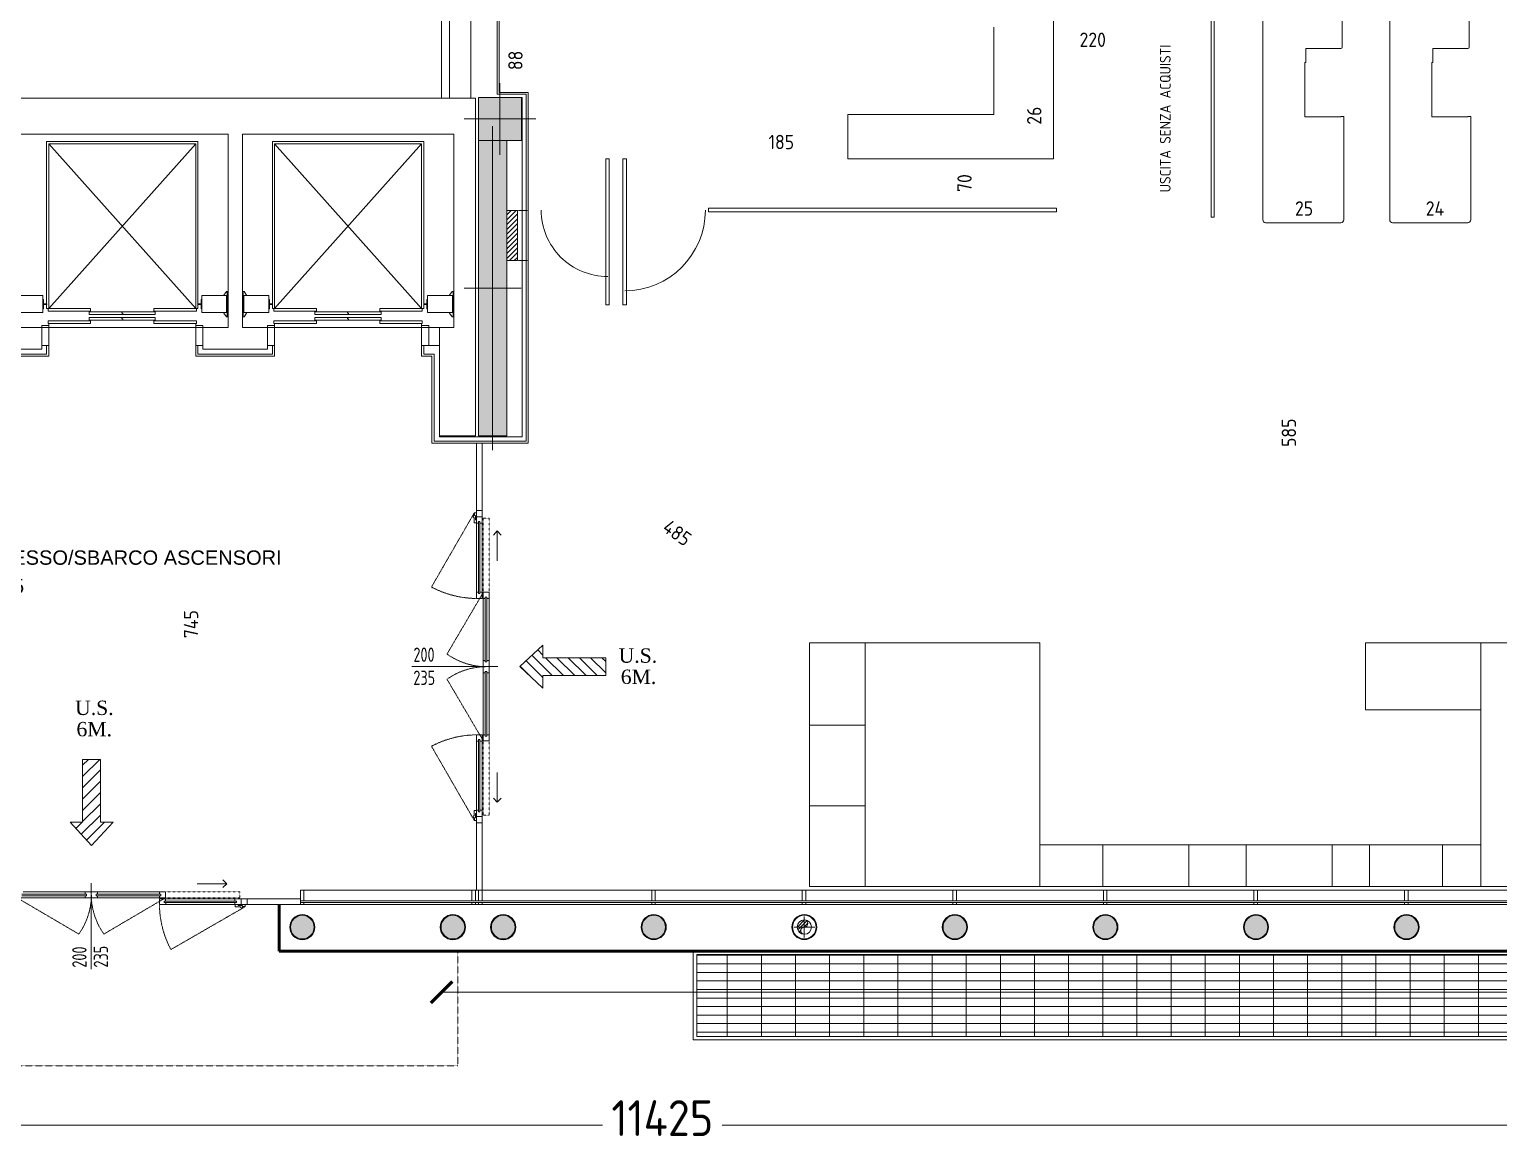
# Model space of a CAD drawing. Header units: millimetres. Extents: x 8265 to 78888, y 1905 to 34251.
# Drawn here: x 39532 to 41581, y 19102 to 20653 of the extents above; entities that cross this region are included whole.
import ezdxf
from ezdxf.enums import TextEntityAlignment as Align

# ---------------------------------------------------------------- set-up
doc = ezdxf.new("R2010")
doc.units = ezdxf.units.MM
for name, pattern in [('ACISOTGL', [3, 2, -1]), ('DOT', [0.175, 0.05, -0.125]), ('HIDDEN1', [0.1, 0.05, -0.05]), ('HIDDEN4', [0.125, 0.025, -0.1])]:
    doc.linetypes.add(name, pattern=pattern)
doc.layers.get('Defpoints').update_dxf_attribs({"lineweight": 0})
for name, color, linetype, lineweight in [('410_STRUTTURE_001-AM_0', 7, 'Continuous', 0), ('420_MURATURE_001-AM_0', 4, 'Continuous', 0), ('430_TAVOLATI_001-AM_0', 3, 'Continuous', 0), ('437_RIVESTIMENTI_001-AM_0', 13, 'Continuous', 0), ('439_TESTI_SERRAMENTI_001-AM_0', 11, 'Continuous', 0), ('440_ALTRI_ELEMENTI_001-AM_0', 31, 'Continuous', 50), ('440_SIMBOLI_001-AM_0', 31, 'Continuous', 0), ('441_SERRAMENTI_001-AM_0', 1, 'Continuous', 0), ('443_GRIGLIE_AERAZIONE_001-AM_0', 6, 'Continuous', 0), ('448_RAMPE_SCALE_ASCENS_001-AM_0', 216, 'Continuous', 0), ('461_LAYOUT_SCHEMATICO_001-AM_0', 11, 'Continuous', 0), ('461_SCHEMATICO_0', 11, 'Continuous', 0), ('464_LAY_OUT_TQ_001-AM_0', 2, 'Continuous', 0), ('471_TESTI_POLIGONI_001-AM_0', 221, 'Continuous', 0), ('480_CAMPITURE_SIMB_REI_001-AM_0', 30, 'Continuous', 0), ('495_IMPIANTI_001-AM_0', 6, 'Continuous', 0), ('AM_0', 7, 'Continuous', 50)]:
    doc.layers.add(name, color=color, linetype=linetype, lineweight=lineweight)
doc.styles.add('AREA', font='arial.ttf', dxfattribs={"height": 30})
doc.styles.add('ROMANTIC', font='romantic.ttf')
doc.styles.get("Standard").update_dxf_attribs({"font": 'isocp.shx'})
doc.dimstyles.new('quote al 100', dxfattribs={"dimscale": 100, "dimtxt": 0.2, "dimasz": 0.1, "dimexe": 0.1, "dimexo": 0.5, "dimgap": 0.1, "dimtad": 0, "dimdec": 0, "dimrnd": 0.5, "dimdsep": 46, "dimtxsty": 'Standard', "dimblk": 'ARCHTICK', "dimcen": 0.1, "dimse1": 1, "dimse2": 1, "dimclrd": 256, "dimclre": 256, "dimclrt": 256, "dimadec": 0, "dimazin": 2, "dimtp": 0.1, "dimtm": 0.1, "dimtfac": 0.71, "dimtdec": 0, "dimtmove": 1, "dimatfit": 1, "dimldrblk": 'DOT', "dimfxl": 1, "dimtzin": 0, "dimlwd": -1, "dimlwe": -1, "dimarcsym": 0})
doc.dimstyles.new('Quote Svl', dxfattribs={"dimscale": 100, "dimtxt": 0.2, "dimasz": 0.15, "dimexe": 0, "dimexo": 0.2, "dimgap": 0.1, "dimtad": 1, "dimdec": 0, "dimrnd": 5, "dimdsep": 46, "dimtxsty": 'Standard', "dimblk": 'ARCHTICK', "dimcen": 0.2, "dimse1": 1, "dimse2": 1, "dimsd1": 1, "dimsd2": 1, "dimclrd": 256, "dimclre": 256, "dimclrt": 256, "dimadec": 0, "dimazin": 2, "dimtp": 0.1, "dimtm": 0.1, "dimtfac": 0.71, "dimtdec": 0, "dimtmove": 0, "dimatfit": 3, "dimldrblk": 'ARCHTICK', "dimfxl": 0, "dimtzin": 0, "dimlwd": -1, "dimlwe": -1, "dimarcsym": 0})
doc.dimstyles.new('Quote Svl$0', dxfattribs={"dimscale": 100, "dimtxt": 0.2, "dimasz": 0.15, "dimexe": 0, "dimexo": 0.2, "dimgap": 0.1, "dimtad": 1, "dimdec": 0, "dimdsep": 46, "dimtxsty": 'Standard', "dimblk": 'ARCHTICK', "dimcen": 0.2, "dimse1": 1, "dimse2": 1, "dimsd1": 1, "dimsd2": 1, "dimclrd": 256, "dimclre": 256, "dimclrt": 256, "dimadec": 0, "dimazin": 2, "dimtp": 0.1, "dimtm": 0.1, "dimtfac": 0.71, "dimtdec": 0, "dimtmove": 0, "dimatfit": 3, "dimldrblk": 'ARCHTICK', "dimfxl": 1, "dimtzin": 0, "dimlwd": -1, "dimlwe": -1, "dimarcsym": 0})

# ---------------------------------------------------------------- blocks, each defined once
blk = doc.blocks.new('FRECCIA US ORIZZONTALE')
h = blk.add_hatch()
h.set_pattern_fill('ANSI31', color=256, scale=7, style=0)
h.set_pattern_definition([(45, (-5619.863, -3114.928), (-15.71545, 15.71545), [])])
h.paths.add_polyline_path([(0, 0), (-60, 65), (-25, 65), (-25, 240), (25, 240), (25, 65), (60, 65)])
blk.add_lwpolyline([(0, 0), (-60, 65), (-25, 65), (-25, 240), (25, 240), (25, 65), (60, 65)], close=True)
blk = doc.blocks.new('US')
at = {"rotation": 270}
blk.add_blockref('FRECCIA US ORIZZONTALE', (50, 0), dxfattribs=at)
blk = doc.blocks.new('_ArchTick')
at = {"layer": 'AM_0', "color": 0, "const_width": 0.15}
blk.add_lwpolyline([(-0.5, -0.5), (0.5, 0.5)], dxfattribs=at)
blk = doc.blocks.new('*D289')
at = {"layer": '464_LAY_OUT_TQ_001-AM_0', "transparency": 16777216}
for p, q in [((34671.3, 19124.8), (40330.9, 19124.8)), ((46095.6, 19124.8), (40498, 19124.8))]:
    blk.add_line(p, q, dxfattribs=at)
at = {"layer": 'Defpoints', "color": 0, "transparency": 16777216}
for p in [(34671.3, 19367.4, -17.9), (46095.6, 19367.4, -17.9), (34671.3, 19124.8)]:
    blk.add_point(p, dxfattribs=at)
at = {"layer": '464_LAY_OUT_TQ_001-AM_0', "transparency": 16777216, "xscale": 30, "yscale": 30, "zscale": 30, "rotation": 180}
blk.add_blockref('_ArchTick', (34671.3, 19124.8), dxfattribs=at)
at = {"layer": '464_LAY_OUT_TQ_001-AM_0', "transparency": 16777216, "xscale": 30, "yscale": 30, "zscale": 30}
blk.add_blockref('_ArchTick', (46095.6, 19124.8), dxfattribs=at)
at = {"layer": '464_LAY_OUT_TQ_001-AM_0', "transparency": 16777216, "insert": (40414.4, 19134.6), "char_height": 50, "attachment_point": 5}
blk.add_mtext('11425', dxfattribs=at)
blk = doc.blocks.new('_Dot')
at = {"color": 0, "linetype": 'ByBlock', "lineweight": -2}
blk.add_line((-0.5, 0), (-1, 0), dxfattribs=at)
at = {"color": 0, "linetype": 'ByBlock', "const_width": 0.5}
blk.add_lwpolyline([(-0.25, 0, 1), (0.25, 0, 1)], format="xyb", close=True, dxfattribs=at)
blk = doc.blocks.new('*D290')
at = {"layer": '464_LAY_OUT_TQ_001-AM_0', "transparency": 16777216}
for p, q in [((40106.6, 19310.2), (42330.2, 19310.2)), ((46095.6, 19310.2), (42478.9, 19310.2))]:
    blk.add_line(p, q, dxfattribs=at)
at = {"layer": 'Defpoints', "color": 0, "transparency": 16777216}
for p in [(40106.6, 19367.4, -17.9), (46095.6, 19367.4, -17.9), (40106.6, 19310.2)]:
    blk.add_point(p, dxfattribs=at)
at = {"layer": '464_LAY_OUT_TQ_001-AM_0', "transparency": 16777216, "xscale": 30, "yscale": 30, "zscale": 30, "rotation": 180}
blk.add_blockref('_ArchTick', (40106.6, 19310.2), dxfattribs=at)
at = {"layer": '464_LAY_OUT_TQ_001-AM_0', "transparency": 16777216, "xscale": 30, "yscale": 30, "zscale": 30}
blk.add_blockref('_ArchTick', (46095.6, 19310.2), dxfattribs=at)
at = {"layer": '464_LAY_OUT_TQ_001-AM_0', "transparency": 16777216, "insert": (42404.5, 19310.2), "char_height": 50, "attachment_point": 5}
blk.add_mtext('5989', dxfattribs=at)
blk = doc.blocks.new('*D228')
at = {"layer": 'Defpoints', "color": 0, "transparency": 16777216}
for p in [(39763.6, 20197, 3.1), (39777, 20197), (39721.5, 19450, -17.9)]:
    blk.add_point(p, dxfattribs=at)
at = {"layer": '464_LAY_OUT_TQ_001-AM_0', "transparency": 16777216, "insert": (39757, 19823.5), "char_height": 20, "attachment_point": 5, "rotation": 90}
blk.add_mtext('745', dxfattribs=at)
blk = doc.blocks.new('SUP-LOC')
at = {"style": 'AREA'}
blk.add_text('mq', height=20, dxfattribs=at).set_placement((7.7, -17.4))
for tag, p in [('NAME_LOC', (7.7, 22.3)), ('AREA_AREA', (62.9, -17.4))]:
    blk.add_attdef(tag, p, '', height=20, dxfattribs=at)
blk = doc.blocks.new('*D236')
at = {"layer": 'Defpoints', "color": 0, "transparency": 16777216}
for p in [(40227.3, 20076.1), (40619.5, 19793.2), (40619.5, 19793.1)]:
    blk.add_point(p, dxfattribs=at)
at = {"layer": '464_LAY_OUT_TQ_001-AM_0', "transparency": 16777216, "insert": (40435.1, 19950.8), "char_height": 20, "attachment_point": 5, "rotation": 324.1919}
blk.add_mtext('485', dxfattribs=at)
blk = doc.blocks.new('*D301')
at = {"layer": 'Defpoints', "color": 0, "transparency": 16777216}
for p in [(40891.9, 20473.4, -3.1), (40855.9, 20403.8), (40891.9, 20403.8, -3.1)]:
    blk.add_point(p, dxfattribs=at)
at = {"layer": '464_LAY_OUT_TQ_001-AM_0', "transparency": 16777216, "insert": (40835.9, 20438.6), "char_height": 20, "attachment_point": 5, "rotation": 90}
blk.add_mtext('70', dxfattribs=at)
blk = doc.blocks.new('*D307')
at = {"layer": 'Defpoints', "color": 0, "transparency": 16777216}
for p in [(41180, 20618.5), (40959.8, 20609.7), (41180, 20609.8)]:
    blk.add_point(p, dxfattribs=at)
at = {"layer": '464_LAY_OUT_TQ_001-AM_0', "transparency": 16777216, "insert": (41014.7, 20638.5), "char_height": 20, "attachment_point": 5}
blk.add_mtext('220', dxfattribs=at)
blk = doc.blocks.new('*D308')
at = {"layer": 'Defpoints', "color": 0, "transparency": 16777216}
for p in [(40487.7, 20477.5), (40487.7, 20475.9), (40673.1, 20478)]:
    blk.add_point(p, dxfattribs=at)
at = {"layer": '464_LAY_OUT_TQ_001-AM_0', "transparency": 16777216, "insert": (40580.4, 20495.9), "char_height": 20, "attachment_point": 5}
blk.add_mtext('185', dxfattribs=at)
blk = doc.blocks.new('*D317')
at = {"layer": 'Defpoints', "color": 0, "transparency": 16777216}
for p in [(40229.1, 20653, 0.3), (40230.1, 20652.9), (40227.9, 20565, 3.1)]:
    blk.add_point(p, dxfattribs=at)
at = {"layer": '464_LAY_OUT_TQ_001-AM_0', "transparency": 16777216, "insert": (40209.5, 20609.7), "char_height": 20, "attachment_point": 5, "rotation": 89.2054}
blk.add_mtext('88', dxfattribs=at)
blk = doc.blocks.new('casse schematico')
at = {"layer": '461_LAYOUT_SCHEMATICO_001-AM_0'}
for p, q in [((-7.5, 53, -35.9), (-7.5, -52, -12)), ((405.5, 1, -12), (405.5, 53, -35.9)), ((140, -1.7), (140, -52)), ((140, -1.7), (140.1, -1.7)), ((140.1, -1.7), (140.1, -1.8)), ((140.1, -1.8), (169.3, -1.8)), ((169.3, -1.7), (169.4, -1.7)), ((169.3, -1.7), (169.3, -1.8)), ((215.8, -1.8), (169.5, -1.8)), ((215.8, -1.8), (215.8, -2.4)), ((217.9, -3), (216.4, -3)), ((235.5, -3), (218, -3)), ((235.5, -51.8, -24), (235.5, -3)), ((293.7, -51.8, -24), (293.7, -3, 0)), ((401.5, -3, -12), (293.7, -3, 0)), ((-3.5, -56, -12), (140, -56)), ((140, -52), (140.1, -52)), ((140, -56), (140.1, -56)), ((140.7, -52.6), (140.7, -55.4)), ((291.7, -53.8, -24), (237.5, -53.8, -24))]:
    blk.add_line(p, q, dxfattribs=at)
at = {"layer": '461_LAYOUT_SCHEMATICO_001-AM_0', "elevation": -24}
blk.add_lwpolyline([(401.5, 57), (-3.5, 57, 0.414213), (-7.5, 53)], format="xyb", dxfattribs=at)
at = {"layer": '461_LAYOUT_SCHEMATICO_001-AM_0'}
for centre, radius, start, end in [((401.5, 53, -35.9), 4, 0.0001, 90), ((401.5, 1, -12), 4, 270.0001, 0), ((216.4, -2.4), 0.6, 180, 270), ((-3.5, -52, -12), 4, 180, 269.9999), ((140.1, -52.6), 0.6, 0, 90), ((140.1, -55.4), 0.6, 270, 0), ((237.5, -51.8, -24), 2, 180, 270), ((291.7, -51.8, -24), 2, 270, 360)]:
    blk.add_arc(centre, radius, start, end, dxfattribs=at)
blk = doc.blocks.new('*D223')
at = {"layer": 'Defpoints', "color": 0, "transparency": 16777216}
for p in [(41308.3, 20383.4), (41308.3, 19797.4), (41308.3, 19797.4)]:
    blk.add_point(p, dxfattribs=at)
at = {"layer": '464_LAY_OUT_TQ_001-AM_0', "transparency": 16777216, "insert": (41288.3, 20090.4), "char_height": 20, "attachment_point": 5, "rotation": 90}
blk.add_mtext('585', dxfattribs=at)

msp = doc.modelspace()

# ---------------------------------------------------------------- hatches: boundary and pattern name
at = {"layer": '410_STRUTTURE_001-AM_0'}
h = msp.add_hatch(color=256, dxfattribs=at)
h.paths.add_polyline_path([(40187.9, 20558), (40157.9, 20558), (40157.9, 20528), (40187.9, 20528)])
h.paths.add_polyline_path([(40217.8, 20558), (40187.9, 20558), (40187.9, 20528), (40217.8, 20528)])
h.paths.add_polyline_path([(40217.8, 20528), (40187.9, 20528), (40187.9, 20498), (40217.8, 20498)])
h.paths.add_polyline_path([(40187.9, 20528), (40157.9, 20528), (40157.9, 20498), (40187.9, 20498)])
h = msp.add_hatch(color=256, dxfattribs=at)
h.paths.add_polyline_path([(40177.6, 20498), (40157.9, 20498), (40157.9, 20292), (40177.6, 20292)])
h.paths.add_polyline_path([(40197.3, 20498), (40177.6, 20498), (40177.6, 20292), (40197.3, 20292)])
h.paths.add_polyline_path([(40197.3, 20292), (40177.6, 20292), (40177.6, 20086), (40197.3, 20086)])
h.paths.add_polyline_path([(40177.6, 20292), (40157.9, 20292), (40157.9, 20086), (40177.6, 20086)])
h = msp.add_hatch(color=256, dxfattribs=at)
edge = h.paths.add_edge_path()
edge.add_arc((39912.2, 19400.9), 16.5, 0, 360)
h = msp.add_hatch(color=256, dxfattribs=at)
edge = h.paths.add_edge_path()
edge.add_arc((40122.2, 19400.9), 16.5, 0, 360)
h = msp.add_hatch(color=256, dxfattribs=at)
edge = h.paths.add_edge_path()
edge.add_arc((40192.4, 19400.9), 16.5, 0, 360)
h = msp.add_hatch(color=256, dxfattribs=at)
edge = h.paths.add_edge_path()
edge.add_arc((40402.4, 19401), 16.5, 0, 360)
h = msp.add_hatch(color=256, dxfattribs=at)
edge = h.paths.add_edge_path()
edge.add_arc((40822.4, 19401), 16.5, 0, 360)
h = msp.add_hatch(color=256, dxfattribs=at)
edge = h.paths.add_edge_path()
edge.add_arc((41032.4, 19401), 16.5, 0, 360)
h = msp.add_hatch(color=256, dxfattribs=at)
edge = h.paths.add_edge_path()
edge.add_arc((41242.4, 19401), 16.5, 0, 360)
h = msp.add_hatch(color=256, dxfattribs=at)
edge = h.paths.add_edge_path()
edge.add_arc((41452.4, 19401), 16.5, 0, 360)
at = {"layer": '443_GRIGLIE_AERAZIONE_001-AM_0'}
h = msp.add_hatch(dxfattribs=at)
h.set_pattern_fill('GRATE', color=253, scale=15, style=0)
h.set_pattern_definition([(0, (35456.603, 18313.833), (0, 11.90625), []), (90, (35456.603, 18313.833), (-47.625, 3e-15), [])])
h.paths.add_polyline_path([(42052.3, 19362.6), (40462.3, 19362.6), (40462.3, 19248.6), (42052.3, 19248.6)])
at = {"layer": '495_IMPIANTI_001-AM_0'}
h = msp.add_hatch(dxfattribs=at)
h.set_pattern_fill('ANSI31', color=256, scale=1.5, style=0)
h.set_pattern_definition([(45, (35456.6025, 18313.8335), (-3.367596, 3.367596), [])])
h.paths.add_polyline_path([(40212.3, 20400.5), (40197.3, 20400.5), (40197.4, 20330.5), (40212.3, 20330.5)])
h = msp.add_hatch(dxfattribs=at)
h.set_pattern_fill('ANSI31', color=256, style=0)
h.set_pattern_definition([(45, (35456.6025, 18313.8335), (-2.245064, 2.245064), [])])
h.paths.add_polyline_path([(40612.4, 19411, 0.414214), (40602.4, 19401), (40612.4, 19401)])
h.paths.add_polyline_path([(40612.4, 19411), (40612.4, 19401, 1)])
h.paths.add_polyline_path([(40612.4, 19401), (40602.4, 19401, 0.414214), (40612.4, 19391, -1)])

# ---------------------------------------------------------------- linework, layer by layer
at = {"layer": '410_STRUTTURE_001-AM_0'}
for p, q in [((40187.9, 20578), (40187.9, 20478)), ((40137.9, 20528), (40237.8, 20528)), ((40177.6, 20518), (40177.6, 20066)), ((40137.9, 20292), (40217.3, 20292))]:
    msp.add_line(p, q, dxfattribs=at)
for points in [[(40157.9, 20498), (40157.9, 20558), (40217.8, 20558), (40217.8, 20498)], [(40197.3, 20086), (40197.3, 20498), (40157.9, 20498), (40157.9, 20086)]]:
    msp.add_lwpolyline(points, close=True, dxfattribs=at)
for centre in [(39912.2, 19400.9, 3.1), (40122.2, 19400.9, 3.1), (40192.4, 19400.9, 3.1), (40402.4, 19401, 3.1), (40612.4, 19401, 3.1), (40822.4, 19401, 3.1), (41032.4, 19401, 3.1), (41242.4, 19401, 3.1), (41452.4, 19401, 3.1)]:
    msp.add_circle(centre, 16.5, dxfattribs=at)
at = {"layer": '420_MURATURE_001-AM_0'}
for p, q in [((40117.5, 20716.8), (40117.5, 20557)), ((40147.5, 20557), (40147.5, 20716.8))]:
    msp.add_line(p, q, dxfattribs=at)
for points in [[(39168.6, 20557), (40154, 20557), (40154, 20086), (40103.5, 20086), (40103.5, 20237), (40123.6, 20237), (40123.6, 20507), (39828.7, 20507), (39828.7, 20237), (39863.6, 20237), (39863.6, 20207.1), (39773.4, 20207.1), (39773.4, 20237), (39808.6, 20237), (39808.6, 20507), (39513.7, 20507)], [(39513.7, 20237), (39548.7, 20237), (39548.7, 20207.1), (39458.6, 20207.1)]]:
    msp.add_lwpolyline(points, dxfattribs=at)
at = {"layer": '430_TAVOLATI_001-AM_0'}
msp.add_line((40106.6, 20557), (40106.6, 21985.6), dxfattribs=at)
msp.add_lwpolyline([(40103.5, 20237), (40088.5, 20237), (40088.6, 20212), (40103.5, 20212)], dxfattribs=at)
at = {"layer": '437_RIVESTIMENTI_001-AM_0'}
for p, q in [((40184, 20562.5), (40184, 20782.8)), ((40187, 20565), (40187, 20785.8)), ((40184, 20562.5), (40224.3, 20562.5)), ((40184, 20562.5), (40224.3, 20562.5)), ((40227.3, 20565), (40187, 20565)), ((40227.3, 20565), (40187, 20565)), ((40218.8, 20558), (40217.8, 20558)), ((40218.8, 20558), (40217.8, 20558)), ((40218.8, 20084.6), (40218.8, 20558)), ((40224.3, 20562.5), (40224.3, 20078.6)), ((40227.3, 20076.1), (40227.3, 20565)), ((39555.6, 20212.1), (39555.6, 20200)), ((39555.6, 20212.1), (39558.6, 20212.1)), ((39558.6, 20212.1), (39558.6, 20197)), ((39763.6, 20197), (39763.6, 20212)), ((39763.6, 20212), (39766.6, 20212)), ((39766.6, 20200), (39766.6, 20212)), ((39870.6, 20212.1), (39870.6, 20200)), ((39870.6, 20212.1), (39873.6, 20212.1)), ((39873.6, 20212.1), (39873.6, 20197)), ((40081.6, 20212), (40078.6, 20212)), ((40078.6, 20212), (40078.6, 20197)), ((40081.6, 20200), (40081.6, 20212)), ((39558.6, 20197), (39448.7, 20197)), ((39555.6, 20200), (39451.7, 20200)), ((39873.6, 20197), (39763.6, 20197)), ((39870.6, 20200), (39766.6, 20200)), ((40078.6, 20197), (40093, 20197)), ((40096, 20200), (40081.6, 20200)), ((40093, 20197), (40093, 20076.1)), ((40096, 20078.6), (40096, 20200)), ((40103.5, 20086), (40103.5, 20084.6)), ((40103.5, 20084.6), (40218.8, 20084.6)), ((40093, 20076.1), (40227.3, 20076.1)), ((40224.3, 20078.6), (40096, 20078.6))]:
    msp.add_line(p, q, dxfattribs=at)
for centre in [(39912.2, 19400.9, 3.1), (40122.2, 19400.9, 3.1), (40192.4, 19400.9, 3.1), (40402.4, 19401, 3.1), (40612.4, 19401, 3.1), (40822.4, 19401, 3.1), (41032.4, 19401, 3.1), (41242.4, 19401, 3.1), (41452.4, 19401, 3.1)]:
    msp.add_circle(centre, 17.5, dxfattribs=at)
at = {"layer": '440_ALTRI_ELEMENTI_001-AM_0'}
for p, q in [((39880.1, 19367.4), (39880.1, 19432.3)), ((45054.1, 19367.4), (39880.1, 19367.4))]:
    msp.add_line(p, q, dxfattribs=at)
at = {"layer": '440_SIMBOLI_001-AM_0', "linetype": 'ACISOTGL', "ltscale": 0.15}
msp.add_lwpolyline([(40129.2, 19367.4), (40129.2, 19207.6), (34470.9, 19207.6), (34470.9, 22308.7), (34723.7, 22308.7)], dxfattribs=at)
at = {"layer": '441_SERRAMENTI_001-AM_0'}
for p, q in [((40155.1, 20076.1), (40155.1, 19859.3)), ((40163.1, 20076.1), (40163.2, 19965)), ((40155.1, 19981.8), (40163.2, 19981.8)), ((40152.2, 19975.5), (40152.1, 19975.4)), ((40152.1, 19964.7), (40152.1, 19971.4)), ((40152.1, 19964.7), (40155, 19964.7)), ((40152.2, 19978.9), (40152.6, 19978.9)), ((40152.2, 19975.7), (40152.2, 19978.9)), ((40152.2, 19975.7), (40152.2, 19975.5)), ((40155, 19978.9), (40152.6, 19978.9)), ((40153.8, 19973.7), (40153.8, 19969.7)), ((40154.5, 19974.6), (40155, 19974.6)), ((40154.5, 19969), (40155, 19969)), ((40163.2, 19973.1), (40155.1, 19973.1)), ((40155.1, 19964.5), (40158, 19964.5)), ((40158, 19966.5), (40157.9, 19866)), ((40160, 19966.5), (40158, 19966.5)), ((40160, 19966.5), (40160, 19866)), ((40160, 19964.5), (40163.2, 19964.5)), ((40163.2, 19972.5), (40163.2, 19859.3)), ((40163.2, 19964.5), (40163.2, 19967.2)), ((40184.2, 19953.4), (40178.9, 19947.5)), ((40184.2, 19911.9), (40184.2, 19953.4)), ((40184.2, 19953.4), (40189.6, 19947.5)), ((40155.1, 19868), (40157.9, 19868)), ((40163.2, 19859.3), (40155.1, 19859.3)), ((40160, 19866), (40157.9, 19866)), ((40160, 19867.9), (40163.2, 19867.9)), ((40164.7, 19867.9), (40164.7, 19660.7)), ((40164.7, 19867.9), (40172.7, 19867.9)), ((40164.7, 19859.2), (40167.5, 19859.2)), ((40167.5, 19861.3), (40167.5, 19770.8)), ((40169.5, 19861.3), (40167.5, 19861.3)), ((40169.5, 19861.3), (40169.5, 19770.8)), ((40169.5, 19859.2), (40172.7, 19859.2)), ((40172.7, 19859.2), (40172.7, 19867.9)), ((40172.7, 19859.2), (40172.7, 19665.6)), ((40184.8, 19764.2), (40064.9, 19764.2)), ((40164.7, 19772.9), (40164.7, 19770.2)), ((40164.7, 19772.8), (40167.5, 19772.8)), ((40172.7, 19764.2), (40164.7, 19764.2)), ((40164.7, 19755.6), (40164.7, 19758.3)), ((40164.7, 19755.5), (40167.5, 19755.5)), ((40169.5, 19770.8), (40167.5, 19770.8)), ((40169.5, 19757.5), (40167.5, 19757.5)), ((40167.5, 19757.5), (40167.5, 19667.2)), ((40169.5, 19772.8), (40172.7, 19772.8)), ((40169.5, 19757.5), (40169.5, 19667.2)), ((40169.5, 19755.5), (40172.7, 19755.5)), ((40172.7, 19772.8), (40172.7, 19770.1)), ((40172.7, 19755.5), (40172.7, 19758.2)), ((40155.1, 19452.3), (40155.1, 19669.1)), ((40163.2, 19669.1), (40155.1, 19669.1)), ((40155.1, 19660.4), (40157.9, 19660.4)), ((40158, 19561.9), (40157.9, 19662.4)), ((40160, 19662.4), (40157.9, 19662.4)), ((40160, 19561.9), (40160, 19662.4)), ((40160, 19660.5), (40163.2, 19660.5)), ((40163.2, 19564), (40163.2, 19669.1)), ((40164.7, 19669.2), (40167.5, 19669.2)), ((40164.7, 19660.7), (40172.7, 19660.7)), ((40169.5, 19667.2), (40167.5, 19667.2)), ((40169.5, 19669.2), (40172.7, 19669.2)), ((40172.7, 19669.2), (40172.7, 19660.7)), ((40184.2, 19616.5), (40184.2, 19575.1)), ((40184.2, 19575.1), (40178.9, 19580.9)), ((40184.2, 19575.1), (40189.6, 19580.9)), ((40152.1, 19563.7), (40155, 19563.7)), ((40152.1, 19563.7), (40152.1, 19557)), ((40152.2, 19552.9), (40152.1, 19553)), ((40152.2, 19552.8), (40152.2, 19552.9)), ((40152.2, 19552.8), (40152.2, 19549.5)), ((40153.8, 19554.7), (40153.8, 19558.7)), ((40154.5, 19559.4), (40155, 19559.4)), ((40154.5, 19553.8), (40155, 19553.8)), ((40155.1, 19564), (40158, 19564)), ((40163.2, 19555.3), (40155.1, 19555.3)), ((40160, 19561.9), (40158, 19561.9)), ((40160, 19564), (40163.2, 19564)), ((40163.1, 19452.3), (40163.2, 19563.4)), ((40163.2, 19564), (40163.2, 19561.2)), ((40152.2, 19549.5), (40152.6, 19549.5)), ((40155, 19549.5), (40152.6, 19549.5)), ((40155.1, 19546.6), (40163.2, 19546.6)), ((39522.9, 19450), (39716.6, 19450)), ((39609.3, 19450), (39612.1, 19450)), ((39609.3, 19446.8), (39609.3, 19450)), ((39617.9, 19462.1), (39617.9, 19342.1)), ((39617.9, 19450), (39617.9, 19441.9)), ((39626.7, 19450), (39623.9, 19450)), ((39626.7, 19446.8), (39626.7, 19450)), ((39712.9, 19450), (39721.5, 19450)), ((39712.9, 19446.8), (39712.9, 19450)), ((39721.5, 19441.9), (39721.5, 19450)), ((39765.6, 19461.5), (39807.1, 19461.5)), ((39807.1, 19461.5), (39801.2, 19466.8)), ((39807.1, 19461.5), (39801.2, 19456.1)), ((39514.2, 19441.9), (39721.5, 19441.9)), ((39520.9, 19446.8), (39611.4, 19446.8)), ((39520.9, 19444.8), (39611.4, 19444.8)), ((39609.2, 19441.9), (39612, 19441.9)), ((39609.3, 19441.9), (39609.3, 19444.8)), ((39611.4, 19446.8), (39611.4, 19444.8)), ((39626.6, 19441.9), (39623.8, 19441.9)), ((39624.6, 19446.8), (39624.6, 19444.8)), ((39624.6, 19446.8), (39714.9, 19446.8)), ((39624.6, 19444.8), (39714.9, 19444.8)), ((39626.7, 19441.9), (39626.7, 19444.8)), ((39712.9, 19441.9), (39712.9, 19444.8)), ((39818.2, 19440.4), (39713, 19440.4)), ((39713, 19440.4), (39713, 19432.3)), ((39909.5, 19432.3), (39713, 19432.4)), ((39714.9, 19446.8), (39714.9, 19444.8)), ((39820.2, 19437.2), (39719.7, 19437.2)), ((39719.7, 19437.2), (39719.7, 19435.2)), ((39820.2, 19435.2), (39719.7, 19435.2)), ((39721.6, 19437.2), (39721.6, 19440.4)), ((39721.7, 19432.3), (39721.7, 19435.2)), ((39818.2, 19440.4), (39820.9, 19440.4)), ((39818.2, 19437.2), (39818.2, 19440.4)), ((39818.2, 19432.3), (39818.2, 19435.2)), ((39818.4, 19429.3), (39818.4, 19432.3)), ((39818.4, 19429.3), (39825.1, 19429.3)), ((39909.5, 19440.4), (39818.8, 19440.4)), ((39820.2, 19437.2), (39820.2, 19435.2)), ((39822.7, 19431.8), (39822.7, 19432.3)), ((39827.4, 19431), (39823.4, 19431)), ((39826.9, 19440.4), (39826.9, 19432.3)), ((39828.4, 19431.8), (39828.4, 19432.3)), ((39829.2, 19429.5), (39829.1, 19429.3)), ((39829.4, 19429.5), (39829.2, 19429.5)), ((39829.4, 19429.5), (39832.6, 19429.5)), ((39832.6, 19432.3), (39832.6, 19429.9)), ((39832.6, 19429.5), (39832.6, 19429.9)), ((39835.5, 19432.3), (39835.5, 19440.4)), ((39909.5, 19440.4), (39909.5, 19432.3)), ((39914.5, 19437.4), (44142.2, 19437.5)), ((39914.5, 19435.4), (44142.2, 19435.5))]:
    msp.add_line(p, q, dxfattribs=at)
at = {"layer": '441_SERRAMENTI_001-AM_0', "linetype": 'HIDDEN4'}
for p, q in [((40152.2, 19978.9), (40092.4, 19875.3)), ((40164.7, 19867.9), (40114, 19781.7)), ((40164.7, 19660.7), (40114, 19746.7)), ((40152.2, 19549.5), (40092.4, 19653.2)), ((39514.2, 19441.9), (39600.4, 19391.3)), ((39721.5, 19441.9), (39635.5, 19391.3)), ((39832.6, 19429.5), (39729, 19369.7))]:
    msp.add_line(p, q, dxfattribs=at)
at = {"layer": '441_SERRAMENTI_001-AM_0', "linetype": 'DOT'}
for p, q in [((40164.7, 19867.7), (40164.7, 19971.1)), ((40172.7, 19971.1), (40164.7, 19971.1)), ((40172.7, 19867.7), (40172.7, 19971.1)), ((40164.7, 19660.7), (40164.7, 19557.2)), ((40172.7, 19660.7), (40172.7, 19557.2)), ((40172.7, 19557.2), (40164.7, 19557.2)), ((39721.5, 19450), (39825, 19450)), ((39825, 19450), (39825, 19441.9)), ((39721.5, 19441.9), (39825, 19441.9))]:
    msp.add_line(p, q, dxfattribs=at)
at = {"layer": '441_SERRAMENTI_001-AM_0', "linetype": 'Continuous'}
for p, q in [((44142.2, 19452.4), (39909.5, 19452.3)), ((44141.8, 19432.4), (39912, 19432.3))]:
    msp.add_line(p, q, dxfattribs=at)
at = {"layer": '441_SERRAMENTI_001-AM_0'}
for points in [[(39909.5, 19437.4), (39909.5, 19452.3), (39914.5, 19452.3), (39914.5, 19437.4)], [(40399.6, 19437.4), (40399.6, 19452.3), (40404.6, 19452.3), (40404.6, 19437.4)], [(40609.6, 19437.4), (40609.6, 19452.4), (40614.6, 19452.4), (40614.6, 19437.4)], [(40819.6, 19437.4), (40819.6, 19452.4), (40824.6, 19452.4), (40824.6, 19437.4)], [(41029.6, 19437.4), (41029.6, 19452.4), (41034.6, 19452.4), (41034.6, 19437.4)], [(41239.6, 19437.4), (41239.6, 19452.4), (41244.6, 19452.4), (41244.6, 19437.4)], [(41449.6, 19437.4), (41449.6, 19452.4), (41454.6, 19452.4), (41454.6, 19437.4)], [(39909.5, 19435.4), (39909.5, 19432.3), (39914.5, 19432.3), (39914.5, 19435.4)], [(40399.6, 19435.4), (40399.6, 19432.3), (40404.6, 19432.3), (40404.6, 19435.4)], [(40609.6, 19435.4), (40609.6, 19432.4), (40614.6, 19432.4), (40614.6, 19435.4)], [(40819.6, 19435.4), (40819.6, 19432.4), (40824.6, 19432.4), (40824.6, 19435.4)], [(41029.6, 19435.4), (41029.6, 19432.4), (41034.6, 19432.4), (41034.6, 19435.4)], [(41239.6, 19435.4), (41239.6, 19432.4), (41244.6, 19432.4), (41244.6, 19435.4)], [(41449.6, 19435.4), (41449.6, 19432.4), (41454.6, 19432.4), (41454.6, 19435.4)]]:
    msp.add_lwpolyline(points, close=True, dxfattribs=at)
at = {"layer": '441_SERRAMENTI_001-AM_0', "linetype": 'Continuous'}
for points in [[(40148.7, 19437.4), (40148.7, 19452.3), (40153.7, 19452.3), (40153.7, 19437.4)], [(40158.1, 19437.4), (40158.1, 19452.3), (40163.1, 19452.3), (40163.1, 19437.4)], [(40148.7, 19435.4), (40148.7, 19432.4), (40153.7, 19432.4), (40153.7, 19435.4)], [(40158.1, 19435.4), (40158.1, 19432.4), (40163.1, 19432.4), (40163.1, 19435.4)]]:
    msp.add_lwpolyline(points, close=True, dxfattribs=at)
at = {"layer": '441_SERRAMENTI_001-AM_0'}
for centre, radius, start, end in [((40152.1, 19973.7, -17.9), 1.69, 113.4364, 226.8728), ((40152.1, 19973.7, -17.9), 1.69, 226.8727, 252.3607), ((40152.1, 19973.7, -17.9), 1.69, 226.8727, 252.3607), ((40152.1, 19973.7, -17.9), 1.69, 360, 113.4364), ((40151.3, 19971.4, -17.9), 0.734, 359.9989, 72.3607), ((40151.3, 19971.4, -17.9), 0.734, 359.9989, 72.3607), ((40154.5, 19973.9, -17.9), 0.734, 90, 180), ((40154.5, 19969.7, -17.9), 0.734, 180, 270), ((40152.1, 19554.7, -17.9), 1.69, 133.1272, 246.5636), ((40152.1, 19554.7, -17.9), 1.69, 107.6393, 133.1273), ((40152.1, 19554.7, -17.9), 1.69, 107.6393, 133.1273), ((40152.1, 19554.7, -17.9), 1.69, 246.5636, 0), ((40151.3, 19557, -17.9), 0.734, 287.6393, 0.0011), ((40151.3, 19557, -17.9), 0.734, 287.6393, 0.0011), ((40154.5, 19558.7, -17.9), 0.734, 90, 180), ((40154.5, 19554.5, -17.9), 0.734, 180, 270), ((39823.4, 19431.8, -17.9), 0.734, 180, 270), ((39825.1, 19428.6, -17.9), 0.734, 17.6393, 90.0011), ((39825.1, 19428.6, -17.9), 0.734, 17.6393, 90.0011), ((39827.4, 19429.3, -17.9), 1.69, 197.6393, 223.1273), ((39827.4, 19429.3, -17.9), 1.69, 197.6393, 223.1273), ((39827.4, 19429.3, -17.9), 1.69, 223.1272, 336.5636), ((39827.4, 19429.3, -17.9), 1.69, 336.5636, 90), ((39827.6, 19431.8, -17.9), 0.734, 270, 0)]:
    msp.add_arc(centre, radius, start, end, dxfattribs=at)
at = {"layer": '441_SERRAMENTI_001-AM_0', "linetype": 'HIDDEN4'}
for centre, radius, start, end in [((40156.2, 19995, -17.9), 135.7, 241.9468, 269.5256), ((40169, 19858.9, -17.9), 94.7, 234.5401, 270), ((40169, 19669.5, -17.9), 94.7, 90, 125.4599), ((40156.2, 19533.4, -17.9), 135.7, 90.4744, 118.0532), ((39523.3, 19446.2, -17.9), 94.7, 324.5401, 0), ((39712.6, 19446.2, -17.9), 94.7, 180, 215.4599), ((39848.7, 19433.5, -17.9), 135.7, 180.4744, 208.0532)]:
    msp.add_arc(centre, radius, start, end, dxfattribs=at)
at = {"layer": '443_GRIGLIE_AERAZIONE_001-AM_0'}
for points in [[(40457.3, 19367.6), (42057.3, 19367.6), (42057.3, 19243.6), (40457.3, 19243.6)], [(40462.3, 19362.6), (42052.3, 19362.6), (42052.3, 19248.6), (40462.3, 19248.6)]]:
    msp.add_lwpolyline(points, close=True, dxfattribs=at)
at = {"layer": '448_RAMPE_SCALE_ASCENS_001-AM_0', "ltscale": 0.2}
for p, q in [((39763.5, 20263.8), (39558.6, 20493.4)), ((39558.6, 20263.9), (39763.5, 20493.4)), ((40078.5, 20263.8), (39873.6, 20493.4)), ((39873.6, 20263.9), (40078.5, 20493.4)), ((39807.6, 20287.3), (39807.6, 20252.3)), ((39829.7, 20287.3), (39829.7, 20252.3)), ((40122.6, 20287.3), (40122.6, 20252.3)), ((39773.6, 20237), (39548.6, 20237)), ((39558.6, 20237.1), (39558.6, 20212.1)), ((39763.6, 20237.1), (39763.6, 20212)), ((40088.5, 20237), (39863.6, 20237)), ((39873.6, 20237.1), (39873.6, 20212.1)), ((40078.6, 20237.1), (40078.6, 20212)), ((39555.6, 20212.1), (39548.6, 20212.1)), ((39773.4, 20212), (39763.6, 20212)), ((39870.6, 20212.1), (39863.6, 20212.1)), ((40088.6, 20212), (40078.6, 20212))]:
    msp.add_line(p, q, dxfattribs=at)
for points in [[(39555.5, 20263.9), (39555.5, 20496.5), (39766.6, 20496.5), (39766.6, 20263.8), (39763.5, 20263.8), (39763.5, 20493.4), (39558.6, 20493.4), (39558.6, 20263.9)], [(39870.5, 20263.9), (39870.5, 20496.5), (40081.6, 20496.5), (40081.6, 20263.8), (40078.5, 20263.8), (40078.5, 20493.4), (39873.6, 20493.4), (39873.6, 20263.9)], [(39515.7, 20281.6), (39515.7, 20258), (39550.4, 20258), (39550.4, 20281.6)], [(39806.7, 20281.6), (39806.7, 20258), (39772, 20258), (39772, 20281.6)], [(39830.6, 20281.6), (39830.6, 20258), (39865.3, 20258), (39865.3, 20281.6)], [(40121.7, 20281.6), (40121.7, 20258), (40087, 20258), (40087, 20281.6)], [(39616.9, 20259.9), (39557.6, 20259.9), (39557.6, 20263.9), (39616.9, 20263.9)], [(39707.2, 20255.2), (39614.9, 20255.2), (39614.9, 20259.2), (39707.2, 20259.2)], [(39707.2, 20251.3), (39614.9, 20251.3), (39614.9, 20247.3), (39707.2, 20247.3)], [(39705.2, 20259.9), (39764.6, 20259.9), (39764.6, 20263.9), (39705.2, 20263.9)], [(39931.9, 20259.9), (39872.6, 20259.9), (39872.6, 20263.9), (39931.9, 20263.9)], [(40022.2, 20255.2), (39929.9, 20255.2), (39929.9, 20259.2), (40022.2, 20259.2)], [(40022.2, 20251.3), (39929.9, 20251.3), (39929.9, 20247.3), (40022.2, 20247.3)], [(40020.2, 20259.9), (40079.5, 20259.9), (40079.5, 20263.9), (40020.2, 20263.9)], [(39616.9, 20246.6), (39557.6, 20246.6), (39557.6, 20242.6), (39616.9, 20242.6)], [(39705.2, 20246.6), (39764.6, 20246.6), (39764.6, 20242.6), (39705.2, 20242.6)], [(39931.9, 20246.6), (39872.6, 20246.6), (39872.6, 20242.6), (39931.9, 20242.6)], [(40020.2, 20246.6), (40079.5, 20246.6), (40079.5, 20242.6), (40020.2, 20242.6)]]:
    msp.add_lwpolyline(points, close=True, dxfattribs=at)
for points in [[(39550.4, 20276.2), (39551.4, 20276.2), (39551.4, 20270.3), (39555.7, 20270.3), (39555.7, 20269.8)], [(39550.4, 20263.4), (39551.4, 20263.4), (39551.4, 20269.3), (39555.7, 20269.3), (39555.7, 20269.8)], [(39772, 20276.2), (39771, 20276.2), (39771, 20270.3), (39766.6, 20270.3), (39766.6, 20269.8)], [(39772, 20263.4), (39771, 20263.4), (39771, 20269.3), (39766.6, 20269.3), (39766.6, 20269.8)], [(39808.6, 20287.3), (39806.3, 20287.3), (39802.7, 20282.1), (39802.7, 20281.6)], [(39828.7, 20287.3), (39831, 20287.3), (39834.6, 20282.1), (39834.6, 20281.6)], [(39865.3, 20276.2), (39866.3, 20276.2), (39866.3, 20270.3), (39870.7, 20270.3), (39870.7, 20269.8)], [(39865.3, 20263.4), (39866.3, 20263.4), (39866.3, 20269.3), (39870.7, 20269.3), (39870.7, 20269.8)], [(40087, 20276.2), (40086, 20276.2), (40086, 20270.3), (40081.6, 20270.3), (40081.6, 20269.8)], [(40087, 20263.4), (40086, 20263.4), (40086, 20269.3), (40081.6, 20269.3), (40081.6, 20269.8)], [(40123.6, 20287.3), (40121.3, 20287.3), (40117.7, 20282.1), (40117.7, 20281.6)], [(39660.3, 20259.2), (39660.3, 20257.2), (39661.8, 20257.2), (39661.8, 20255.2)], [(39660.3, 20251.3), (39660.3, 20249.3), (39661.8, 20249.3), (39661.8, 20247.3)], [(39808.6, 20252.3), (39806.3, 20252.3), (39802.7, 20257.4), (39802.7, 20258)], [(39828.7, 20252.3), (39831, 20252.3), (39834.6, 20257.4), (39834.6, 20258)], [(39975.3, 20259.2), (39975.3, 20257.2), (39976.8, 20257.2), (39976.8, 20255.2)], [(39975.3, 20251.3), (39975.3, 20249.3), (39976.8, 20249.3), (39976.8, 20247.3)], [(40123.6, 20252.3), (40121.3, 20252.3), (40117.7, 20257.4), (40117.7, 20258)], [(39558.6, 20239.8), (39548.7, 20239.8), (39548.7, 20237)], [(39558.6, 20237.1), (39558.6, 20242.6)], [(39763.6, 20237.1), (39763.6, 20242.6)], [(39763.7, 20239.9), (39773.6, 20239.9), (39773.6, 20237)], [(39873.6, 20239.8), (39863.7, 20239.8), (39863.7, 20237)], [(39873.6, 20237.1), (39873.6, 20242.6)], [(40078.6, 20237.1), (40078.6, 20242.6)], [(40078.7, 20239.9), (40088.5, 20239.9), (40088.5, 20237)]]:
    msp.add_lwpolyline(points, dxfattribs=at)
at = {"layer": '461_SCHEMATICO_0'}
for points in [[(41180, 20805.2), (41184, 20805.2), (41184, 20391.1), (41180, 20391.1)], [(40335.4, 20472.5), (40340.3, 20472.5), (40340.3, 20268.8), (40335.4, 20268.8)], [(40364.3, 20268.8), (40359.4, 20268.8), (40359.4, 20472.5), (40364.3, 20472.5)], [(40478.6, 20403.4), (40964.4, 20403.4), (40964.4, 20398.4), (40478.6, 20398.4)], [(40619.5, 19797.5), (40697.5, 19797.5), (40697.5, 19682.8), (40619.5, 19682.8)], [(40697.5, 19797.5), (40940.8, 19797.5), (40940.8, 19457.5), (40697.5, 19457.5)], [(41555.9, 19703.9), (41395.4, 19703.9), (41395.4, 19797.4), (41555.9, 19797.4)], [(41555.9, 19797.4), (41649.1, 19797.4), (41649.1, 19457.4), (41555.9, 19457.4)], [(40619.5, 19682.8), (40697.5, 19682.8), (40697.5, 19570.2), (40619.5, 19570.2)], [(40619.5, 19570.2), (40697.5, 19570.2), (40697.5, 19457.5), (40619.5, 19457.5)], [(40940.8, 19515.9), (41028.9, 19515.9), (41028.9, 19457.4), (40940.8, 19457.4)], [(41028.9, 19515.9), (41148.9, 19515.9), (41148.9, 19457.4), (41028.9, 19457.4)], [(41148.9, 19515.9), (41228.9, 19515.9), (41228.9, 19457.4), (41148.9, 19457.4)], [(41228.9, 19515.9), (41348.9, 19515.9), (41348.9, 19457.4), (41228.9, 19457.4)], [(41348.9, 19515.9), (41400.9, 19515.9), (41400.9, 19457.4), (41348.9, 19457.4)], [(41400.9, 19515.9), (41502.7, 19515.9), (41502.7, 19457.4), (41400.9, 19457.4)], [(41502.7, 19515.9), (41555.9, 19515.9), (41555.9, 19457.4), (41502.7, 19457.4)]]:
    msp.add_lwpolyline(points, close=True, dxfattribs=at)
msp.add_lwpolyline([(40876.8, 20656.1), (40876.8, 20534.1), (40672.9, 20534.1), (40672.9, 20472.6), (40960.1, 20472.6), (40960.1, 20716.7), (40673.1, 20716.7)], dxfattribs=at)
for centre, radius, start, end in [((40337.9, 20400.9), 92.5, 180, 270.1509), ((40361.9, 20400.9), 112.5, 270, 0)]:
    msp.add_arc(centre, radius, start, end, dxfattribs=at)
at = {"layer": '495_IMPIANTI_001-AM_0'}
for p, q in [((40612.4, 19415.6), (40612.4, 19386.4)), ((40597.8, 19401), (40626.9, 19401))]:
    msp.add_line(p, q, dxfattribs=at)
msp.add_lwpolyline([(40212.3, 20330.5), (40197.3, 20330.5), (40197.3, 20400.5), (40212.3, 20400.5)], close=True, dxfattribs=at)
at = {"layer": '495_IMPIANTI_001-AM_0', "linetype": 'HIDDEN1'}
msp.add_lwpolyline([(40197.3, 20400.5), (40227.3, 20400.5), (40227.4, 20330.5), (40197.4, 20330.5)], dxfattribs=at)
at = {"layer": '495_IMPIANTI_001-AM_0'}
msp.add_circle((40612.4, 19401, 3.1), 10, dxfattribs=at)
for centre, start, end in [((40612.4, 19406, 3.1), 270, 90), ((40612.4, 19396, 3.1), 90, 270)]:
    msp.add_arc(centre, 5, start, end, dxfattribs=at)

# ---------------------------------------------------------------- block references
at = {"layer": '461_LAYOUT_SCHEMATICO_001-AM_0', "rotation": 90}
for p in [(41308.9, 20390.9, 24), (41485.9, 20390.9, 24)]:
    msp.add_blockref('casse schematico', p, dxfattribs=at)
at = {"layer": '471_TESTI_POLIGONI_001-AM_0'}
msp.add_blockref('SUP-LOC', (39430.2, 19884), dxfattribs=at).add_auto_attribs({'NAME_LOC': 'INGRESSO/SBARCO ASCENSORI', 'AREA_AREA': '75'})
at = {"layer": '480_CAMPITURE_SIMB_REI_001-AM_0', "xscale": 0.5, "yscale": 0.5, "zscale": 0.5}
msp.add_blockref('US', (40190.4, 19764.2), dxfattribs=at)
at = {"layer": '480_CAMPITURE_SIMB_REI_001-AM_0', "xscale": 0.5, "yscale": 0.5, "zscale": 0.5, "rotation": 90}
msp.add_blockref('US', (39618.2, 19489.9), dxfattribs=at)

# ---------------------------------------------------------------- texts
at = {"layer": '439_TESTI_SERRAMENTI_001-AM_0', "linetype": 'Continuous', "width": 0.8}
for s, rotation, p in [('200', 359.9997, (40067.2, 19770.9, -17.9)), ('235', 359.9997, (40067.1, 19738.7, -17.9)), ('200', 89.9997, (39611.3, 19344.4, -17.9)), ('235', 89.9997, (39641.3, 19344.5, -17.9))]:
    msp.add_text(s, height=20, rotation=rotation, dxfattribs=at).set_placement(p)
at = {"layer": '464_LAY_OUT_TQ_001-AM_0'}
for s, height, p in [('USCITA SENZA ACQUISTI', 15, (41115.9, 20528.7, 12)), ('26', 20, (40933.1, 20532.6, 12))]:
    msp.add_text(s, height=height, rotation=90, dxfattribs=at).set_placement(p, align=Align.MIDDLE_CENTER)
at = {"layer": '464_LAY_OUT_TQ_001-AM_0', "char_height": 20, "attachment_point": 5}
for s, insert in [('25', (41309.5, 20403.2, 12)), ('24', (41492.1, 20403.2, 12))]:
    msp.add_mtext(s, dxfattribs=dict(at, insert=insert))
at = {"layer": '480_CAMPITURE_SIMB_REI_001-AM_0', "linetype": 'Continuous', "style": 'ROMANTIC'}
for s, p in [('U.S.', (40380.3, 19779.7, -7.4)), ('6M.', (40381.2, 19750.1, -7.4)), ('U.S.', (39622.2, 19706.8, 3.1)), ('6M.', (39622, 19677.1, 3.1))]:
    msp.add_text(s, height=20, dxfattribs=at).set_placement(p, align=Align.MIDDLE_CENTER)

# ---------------------------------------------------------------- dimensions: what is measured, and where the dimension line sits
at = {"layer": '464_LAY_OUT_TQ_001-AM_0'}
dim = msp.add_linear_dim(base=(40230.1, 20652.9, 12), p1=(40227.9, 20565, 15.1), p2=(40229.1, 20653, 12.3), angle=89.2054, text='88', dimstyle='Quote Svl$0', override={"dimrnd": 5, "dimtix": 1, "dimfxl": 0}, dxfattribs=at)
dim.commit()
dim.dimension.update_dxf_attribs({"geometry": '*D317', "text_midpoint": (40229.5, 20609.4, 12), "dimtype": 161})
for base, p1, p2, dimstyle, override, picture, middle in [((41180, 20618.5, 12), (40959.8, 20609.7, 12), (41180, 20609.8, 12), 'Quote Svl$0', {"dimrnd": 5, "dimfxl": 0}, '*D307', (41014.7, 20618.5, 12)), ((34671.3, 19124.8), (46095.6, 19367.4, -17.9), (34671.3, 19367.4, -17.9), 'quote al 100', {"dimtxt": 0.5, "dimasz": 0.3}, '*D289', (40414.4, 19134.6)), ((40106.6, 19310.2), (46095.6, 19367.4, -17.9), (40106.6, 19367.4, -17.9), 'quote al 100', {"dimtxt": 0.5, "dimasz": 0.3}, '*D290', (42404.5, 19310.2))]:
    dim = msp.add_linear_dim(base=base, p1=p1, p2=p2, dimstyle=dimstyle, override=override, dxfattribs=at)
    dim.commit()
    dim.dimension.update_dxf_attribs({"geometry": picture, "text_midpoint": middle, "dimtype": 160})
dim = msp.add_linear_dim(base=(40487.7, 20475.9, 12), p1=(40673.1, 20478, 12), p2=(40487.7, 20477.5, 12), dimstyle='Quote Svl$0', override={"dimrnd": 5, "dimfxl": 0}, dxfattribs=at)
dim.commit()
dim.dimension.update_dxf_attribs({"geometry": '*D308', "text_midpoint": (40580.4, 20495.9, 12)})
dim = msp.add_linear_dim(base=(40855.9, 20403.8, 15.1), p1=(40891.9, 20473.4, 12), p2=(40891.9, 20403.8, 12), angle=90, dimstyle='Quote Svl$0', override={"dimrnd": 5, "dimfxl": 0}, dxfattribs=at)
dim.commit()
dim.dimension.update_dxf_attribs({"geometry": '*D301', "text_midpoint": (40855.9, 20438.6, 15.1), "dimtype": 160})
dim = msp.add_linear_dim(base=(41308.3, 19797.4), p1=(41308.3, 20383.4), p2=(41308.3, 19797.4), angle=90, dimstyle='Quote Svl$0', override={"dimrnd": 5, "dimfxl": 0}, dxfattribs=at)
dim.commit()
dim.dimension.update_dxf_attribs({"geometry": '*D223', "text_midpoint": (41288.3, 20090.4)})
dim = msp.add_linear_dim(base=(39777, 20197), p1=(39721.5, 19450, -17.9), p2=(39763.6, 20197, 3.1), angle=90, dimstyle='Quote Svl', dxfattribs=at)
dim.commit()
dim.dimension.update_dxf_attribs({"geometry": '*D228', "text_midpoint": (39757, 19823.5)})
dim = msp.add_aligned_dim(p1=(40227.3, 20076.1), p2=(40619.5, 19793.2), distance=0, dimstyle='Quote Svl$0', override={"dimrnd": 5, "dimtix": 1, "dimfxl": 0}, dxfattribs=at)
dim.commit()
dim.dimension.update_dxf_attribs({"geometry": '*D236', "text_midpoint": (40435.1, 19950.8)})

doc.saveas('drawing.dxf')
